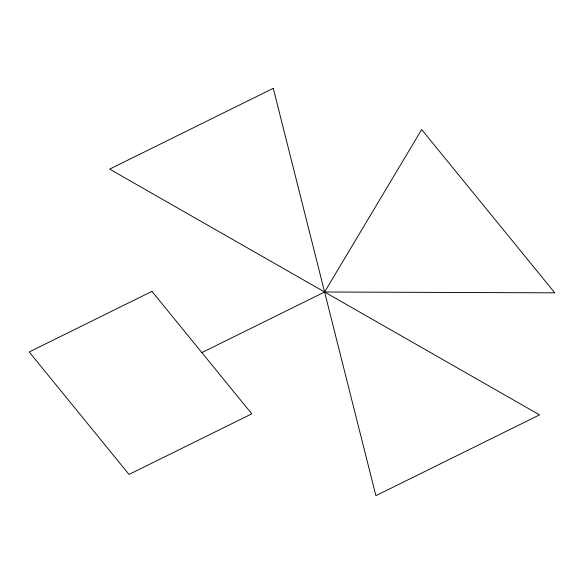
<?xml version="1.0" encoding="UTF-8"?>
<svg xmlns="http://www.w3.org/2000/svg" width="584" height="584" viewBox="0 0 584 584"><rect width="100%" height="100%" fill="white"/><g stroke="black" fill="none" stroke-linecap="round" stroke-linejoin="round"><path stroke-width="0.88" d="M324.594 292L421.67 129.553L554.8 292.832L324.594 292L201.86 352.605M273.283 88.315L109.639 169.126L539.543 414.874L375.899 495.685L273.283 88.315M151.935 291.372L29.2 351.977L129.042 474.442L251.777 413.837L151.935 291.372"/></g></svg>
